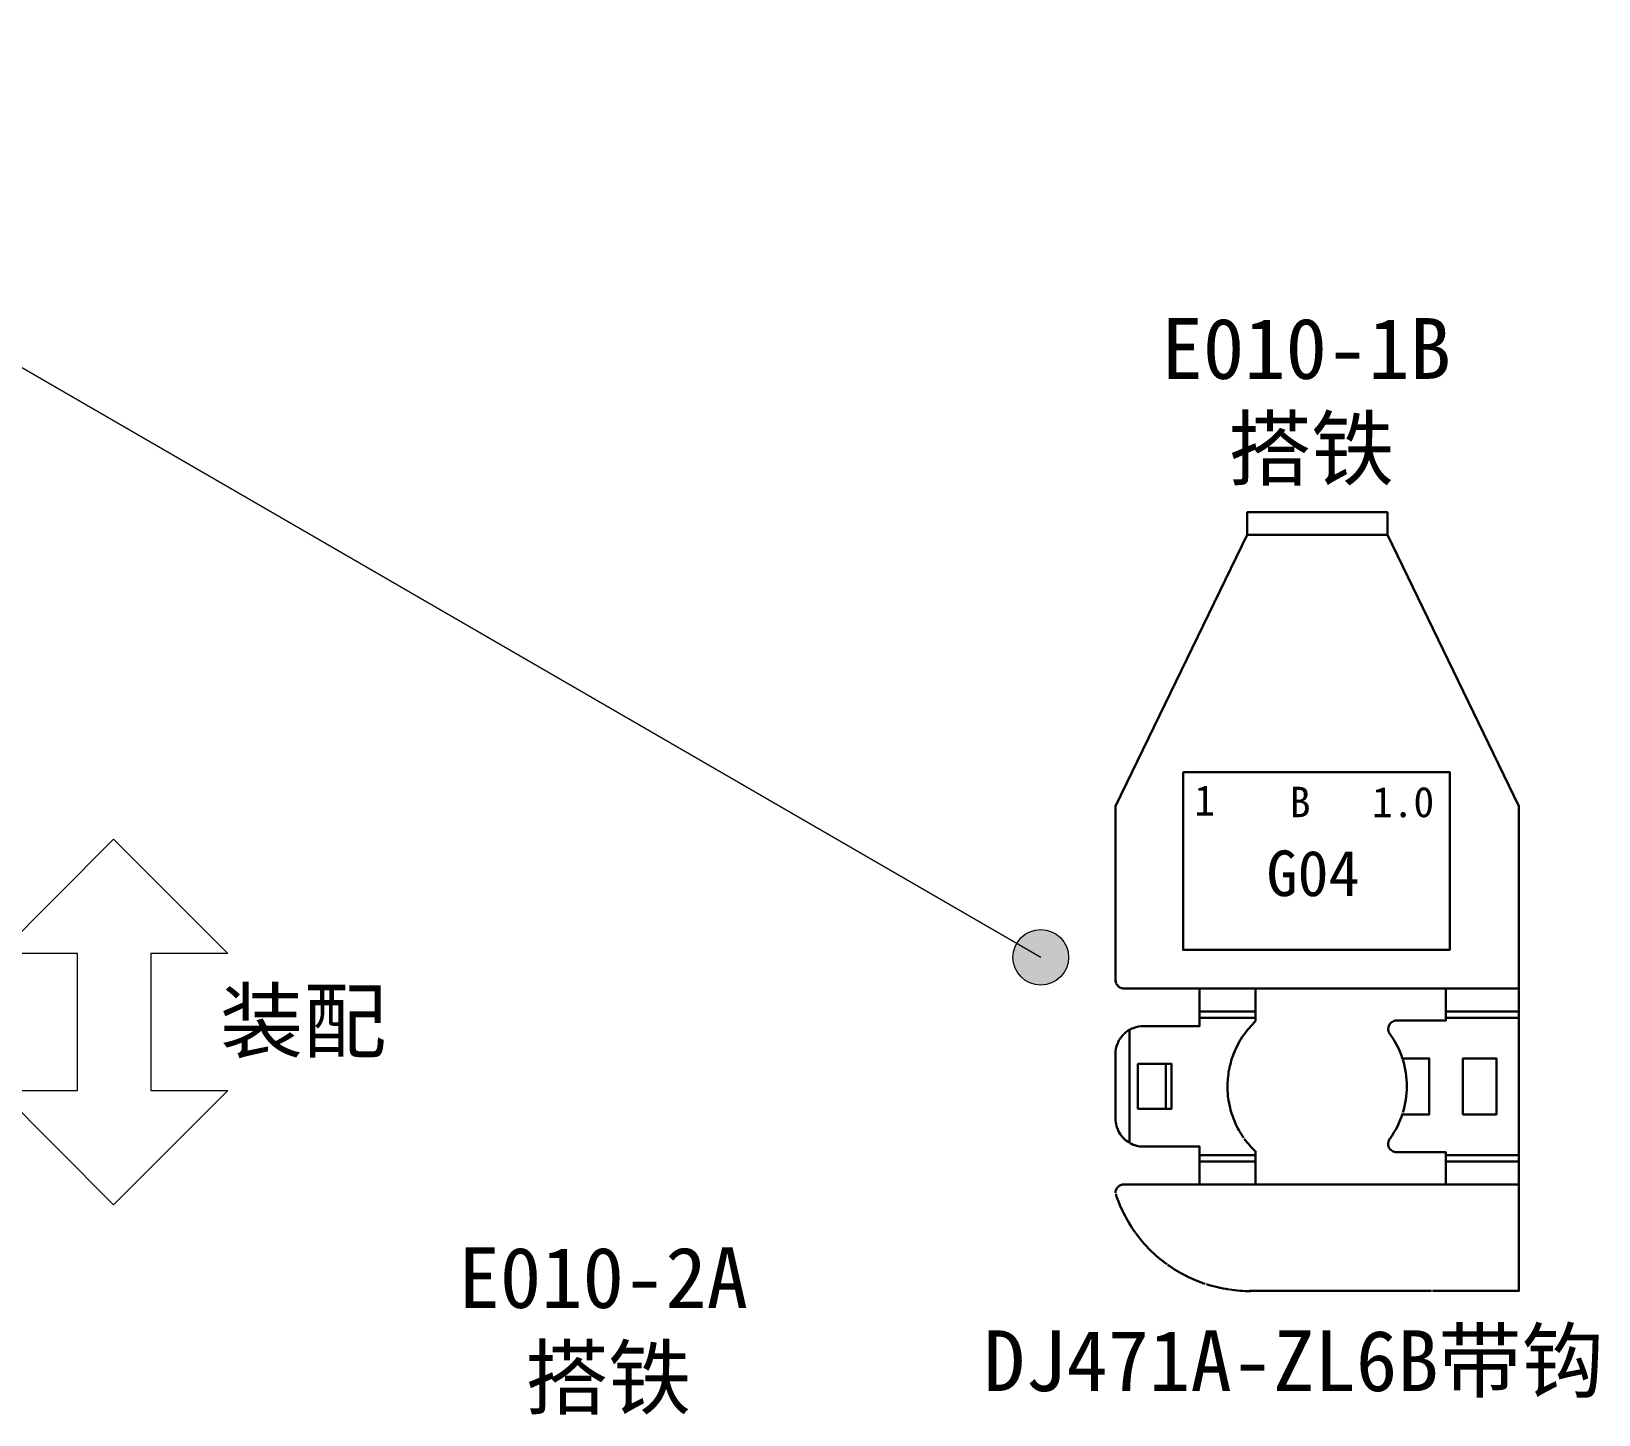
# Model space of a CAD drawing. Header units: millimetres. Extents: x 6 to 3615, y -854 to 0.
# Drawn here: x 2289.2 to 2359.7, y -640.8 to -578.5 of the extents above; entities that cross this region are included whole.
import ezdxf

# ---------------------------------------------------------------- set-up
doc = ezdxf.new("R2010")
doc.units = ezdxf.units.MM
doc.styles.add('4eff5b8b_Style', font='simfang.ttf')

msp = doc.modelspace()

# ---------------------------------------------------------------- hatches: boundary and pattern name
h = msp.add_hatch(color=256)
edge = h.paths.add_edge_path()
edge.add_arc((2334.562, -620.193), 1.25, 0, 360)
h = msp.add_hatch(color=256)
edge = h.paths.add_edge_path()
edge.add_arc((2334.562, -620.193), 1.25, 0, 360)

# ---------------------------------------------------------------- linework, layer by layer
at = {"linetype": 'Continuous', "lineweight": 13}
for points in [[(2239.562, -565.193), (2334.562, -620.193)], [(2292.865, -631.32), (2287.729, -626.182), (2291.232, -626.182), (2291.232, -620.018), (2287.729, -620.018), (2292.865, -614.88), (2298.003, -620.018), (2294.536, -620.018), (2294.536, -626.182), (2298.003, -626.182), (2292.865, -631.32)]]:
    msp.add_lwpolyline(points, dxfattribs=at)
at = {"linetype": 'Continuous', "lineweight": 30}
for points in [[(2350.148, -600.18), (2343.849, -600.18), (2343.849, -601.19), (2337.922, -613.401), (2337.922, -621.211), (2337.922, -613.401)], [(2343.852, -600.18), (2350.148, -600.18), (2350.148, -601.19), (2343.849, -601.19), (2350.148, -601.19), (2356.062, -613.401), (2356.062, -622.911), (2352.786, -622.911), (2352.786, -621.589)], [(2340.961, -611.865), (2340.961, -619.862), (2352.958, -619.862), (2352.958, -611.865), (2340.961, -611.865)], [(2344.221, -622.625), (2341.703, -622.625), (2341.703, -621.589), (2338.305, -621.589)], [(2344.221, -622.911), (2341.703, -622.911), (2341.703, -621.589), (2344.221, -621.589)], [(2356.062, -621.589), (2344.221, -621.589), (2344.221, -623.068)], [(2341.703, -622.911), (2341.703, -623.289), (2339.182, -623.289)], [(2341.703, -623.292), (2341.703, -622.625)], [(2356.062, -629.086), (2352.786, -629.086), (2352.786, -628.961), (2352.786, -630.406), (2344.221, -630.406), (2356.062, -630.406), (2356.062, -622.911)], [(2352.786, -623.039), (2350.565, -623.039), (2352.786, -623.039)], [(2352.786, -622.451), (2352.786, -622.625), (2356.062, -622.625)], [(2352.786, -622.911), (2352.786, -623.039), (2352.786, -622.625)], [(2338.552, -628.539), (2338.552, -623.456)], [(2337.922, -624.552), (2337.922, -627.448), (2337.922, -624.547)], [(2340.443, -624.99), (2338.93, -624.99), (2340.443, -624.99), (2340.443, -627.005), (2340.19, -627.005), (2340.19, -624.99)], [(2340.19, -627.005), (2338.93, -627.005), (2338.93, -624.99)], [(2352.031, -627.258), (2350.82, -627.258), (2352.031, -627.258), (2352.031, -624.737), (2350.823, -624.737)], [(2355.052, -624.737), (2355.052, -627.258), (2355.052, -624.737), (2353.544, -624.737), (2353.544, -627.258), (2355.052, -627.258), (2353.542, -627.258)], [(2338.305, -630.406), (2341.703, -630.406), (2341.703, -628.708), (2341.703, -629.086), (2344.221, -629.086)], [(2341.703, -628.708), (2339.182, -628.708)], [(2341.703, -629.37), (2341.703, -630.406), (2344.221, -630.406), (2344.221, -628.927)], [(2344.221, -629.37), (2341.703, -629.37), (2341.703, -629.086)], [(2352.786, -628.961), (2350.565, -628.961)], [(2356.062, -629.37), (2352.786, -629.37), (2352.786, -629.086)], [(2352.786, -629.37), (2352.786, -629.544)], [(2341.703, -630.406), (2338.299, -630.406)], [(2356.062, -630.406), (2356.062, -635.198), (2352.174, -635.198)], [(2343.932, -635.198), (2352.141, -635.198)]]:
    msp.add_lwpolyline(points, dxfattribs=at)
at = {"linetype": 'Continuous', "lineweight": 13}
msp.add_circle((2334.562, -620.193), 1.25, dxfattribs=at)
msp.add_circle((2334.562, -620.193), 1.25, dxfattribs=at)
msp.add_circle((2334.562, -620.193), 1.25, dxfattribs=at)
msp.add_circle((2334.562, -620.193), 1.25, dxfattribs=at)
at = {"linetype": 'Continuous', "lineweight": 30}
for centre, radius, start, end in [((2338.271, -621.221), 0.346, 179, -156), ((2338.414, -621.141), 0.51, -154, -138), ((2338.349, -621.135), 0.469, -133, -114), ((2338.276, -621.31), 0.281, -115, -85), ((2347.466, -626.424), 4.669, 134, 144), ((2350.659, -623.521), 0.521, 124, 135), ((2350.659, -623.521), 0.521, 124, 135), ((2350.562, -623.406), 0.367, 89, 121), ((2350.562, -623.406), 0.367, 89, 121), ((2339.143, -624.516), 1.211, 135, 159), ((2339.151, -624.508), 1.211, 111, 135), ((2339.193, -624.591), 1.302, 90, 111), ((2346.971, -625.982), 4.008, 145, 158), ((2350.568, -623.417), 0.388, 169, -176), ((2350.62, -623.393), 0.438, -174, -147), ((2350.62, -623.393), 0.438, -174, -147), ((2350.539, -623.404), 0.349, 136, 169), ((2347.021, -625.992), 4.005, 18, 36), ((2347.021, -625.992), 4.005, 18, 36), ((2339.06, -624.526), 1.138, 157, -179), ((2347.31, -626.081), 4.359, 158, 169), ((2346.841, -626.008), 4.182, 0, 17), ((2347.26, -626.021), 4.299, 170, -180), ((2347.109, -625.982), 4.151, -180, -168), ((2346.977, -625.997), 4.047, -17, 0), ((2346.945, -626.021), 3.979, -168, -156), ((2347.188, -626.096), 3.812, -36, -17), ((2338.818, -627.495), 0.896, 177, -161), ((2339.172, -627.458), 1.245, -165, -150), ((2346.784, -626.138), 3.784, -157, -145), ((2339.219, -627.424), 1.302, -150, -135), ((2339.211, -627.404), 1.312, -134, -120), ((2339.174, -627.482), 1.227, -120, -104), ((2339.174, -627.492), 1.216, -105, -90), ((2347.75, -625.31), 5.055, -143, -134), ((2350.417, -628.591), 0.237, 168, -167), ((2350.578, -628.586), 0.396, 141, 174), ((2350.578, -628.586), 0.396, 141, 174), ((2350.599, -628.557), 0.422, -168, -139), ((2350.505, -628.651), 0.289, -140, -119), ((2350.591, -628.487), 0.474, -118, -93), ((2338.32, -630.784), 0.398, 159, -180), ((2338.32, -630.784), 0.398, 159, -180), ((2342.867, -629.32), 5.159, -163, -152), ((2338.312, -630.799), 0.396, 135, 157), ((2338.375, -630.898), 0.51, 116, 132), ((2338.294, -630.753), 0.344, 89, 114), ((2343.523, -629.161), 5.815, -154, -144), ((2344.109, -628.76), 6.526, -144, -135), ((2344.07, -628.721), 6.526, -135, -126), ((2343.622, -629.391), 5.719, -126, -116), ((2343.805, -629.201), 5.971, -117, -108), ((2343.841, -629.26), 5.924, -108, -98), ((2343.906, -629.763), 5.44, -99, -89)]:
    msp.add_arc(centre, radius, start, end, dxfattribs=at)

# ---------------------------------------------------------------- texts
at = {"linetype": 'Continuous', "style": '4eff5b8b_Style'}
for s, height, p in [('E010-1B', 2.7344, (2339.992, -594.18)), ('搭铁', 2.7344, (2342.992, -598.68)), ('1', 1.367, (2341.466, -613.82)), ('B', 1.367, (2345.763, -613.891)), ('1.0', 1.3672, (2349.464, -613.891)), ('G04', 2.0508, (2344.714, -617.44)), ('装配', 2.7415, (2297.654, -624.424)), ('E010-2A', 2.7344, (2308.375, -635.964)), ('DJ471A-ZL6B带钩', 2.73438, (2331.992, -639.703)), ('搭铁', 2.7344, (2311.375, -640.464))]:
    msp.add_text(s, height=height, dxfattribs=at).set_placement(p)

doc.saveas('drawing.dxf')
